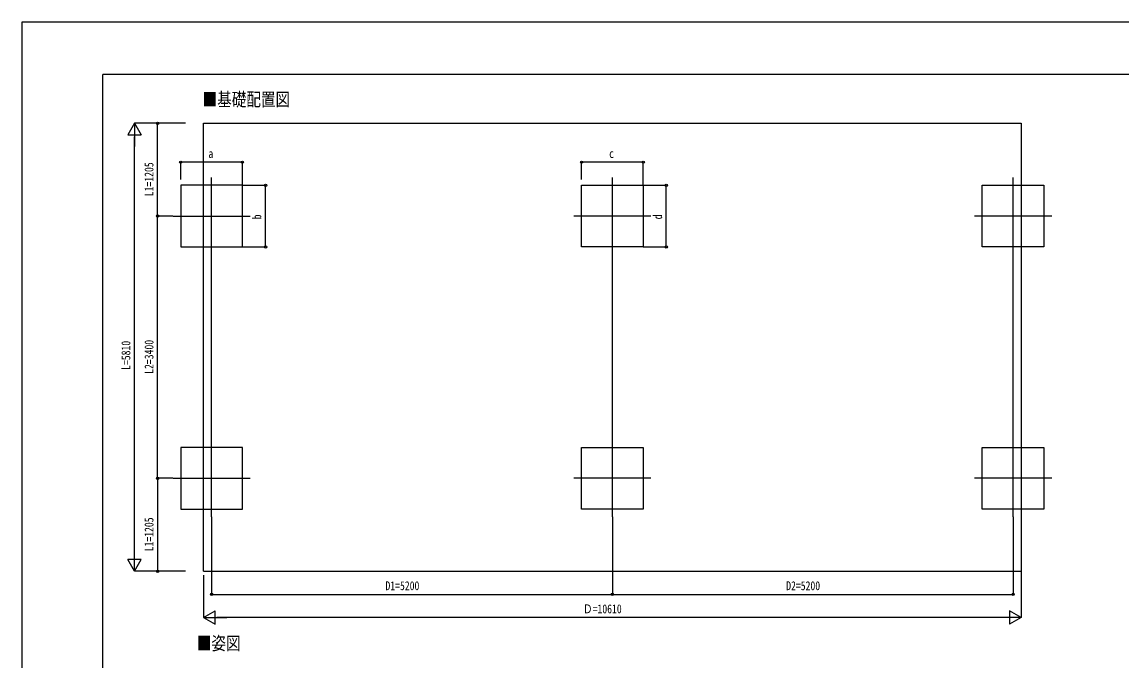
# Model space of a CAD drawing. Units: millimetres, scale not verified. Extents: x -14718 to 14718, y -10396 to 10396.
# Drawn here: x -14718 to -445, y 2110 to 10396 of the extents above; entities that cross this region are included whole.
import ezdxf
from ezdxf.enums import TextEntityAlignment as Align

# ---------------------------------------------------------------- set-up
doc = ezdxf.new("R2010")
doc.units = ezdxf.units.MM
doc.header["$LTSCALE"] = 50
for name, color, linetype in [('0-2_USER1', 3, 'Continuous'), ('0-3_YKK_12', 2, 'Continuous'), ('0-4_YKK_A1', 4, 'Continuous'), ('0-5_YKK_D', 6, 'Continuous'), ('0-6_YKK_ZWAK', 7, 'Continuous')]:
    doc.layers.add(name, color=color, linetype=linetype)
doc.styles.add('ＭＳ ゴシック', font='')
doc.styles.get('ＭＳ ゴシック').set_extended_font_data('MS Gothic')

msp = doc.modelspace()

# ---------------------------------------------------------------- linework, layer by layer
at = {"layer": '0-3_YKK_12'}
for p, q in [((-12257.43, 3978.7), (-12257.43, 8378.9)), ((-7057.43, 3978.7), (-7057.43, 8378.9)), ((-1857.43, 3978.7), (-1857.43, 8378.9)), ((-12757.43, 7878.7), (-11757.43, 7878.7)), ((-6557.43, 7877.86), (-7557.43, 7877.86)), ((-1357.43, 7877.86), (-2357.43, 7877.86)), ((-12757.43, 4478.7), (-11757.43, 4478.7)), ((-6557.43, 4478.7), (-7557.43, 4478.7)), ((-1357.43, 4478.7), (-2357.43, 4478.7))]:
    msp.add_line(p, q, dxfattribs=at)
at = {"layer": '0-4_YKK_A1'}
for p, q in [((-12362.43, 3273.7), (-12362.43, 9083.7)), ((-12362.43, 9083.7), (-1752.43, 9083.7)), ((-1752.43, 9083.7), (-1752.43, 3273.7)), ((-12362.43, 3273.7), (-1752.43, 3273.7))]:
    msp.add_line(p, q, dxfattribs=at)
for points in [[(-11857.43, 7478.7), (-11857.43, 8278.7), (-12657.43, 8278.7), (-12657.43, 7478.7)], [(-7457.43, 7478.7), (-7457.43, 8278.7), (-6657.43, 8278.7), (-6657.43, 7478.7)], [(-2257.43, 7478.7), (-2257.43, 8278.7), (-1457.43, 8278.7), (-1457.43, 7478.7)], [(-11857.43, 4078.7), (-11857.43, 4878.7), (-12657.43, 4878.7), (-12657.43, 4078.7)], [(-7457.43, 4078.7), (-7457.43, 4878.7), (-6657.43, 4878.7), (-6657.43, 4078.7)], [(-2257.43, 4078.7), (-2257.43, 4878.7), (-1457.43, 4878.7), (-1457.43, 4078.7)]]:
    msp.add_lwpolyline(points, close=True, dxfattribs=at)
at = {"layer": '0-5_YKK_D'}
for p, q in [((-13257.43, 9083.7), (-13344.93, 8932.15)), ((-12594.19, 9083.7), (-13258.43, 9083.7)), ((-13257.43, 9083.7), (-13169.93, 8932.15)), ((-13257.43, 9083.7), (-13257.43, 8780.59)), ((-12594.19, 9083.7), (-12958.43, 9083.7)), ((-12957.43, 7878.7), (-12957.43, 9083.7)), ((-13344.93, 8932.15), (-13169.93, 8932.15)), ((-13257.43, 3448.7), (-13257.43, 8908.7)), ((-12657.43, 8354.06), (-12657.43, 8579.7)), ((-11857.43, 8578.7), (-12657.43, 8578.7)), ((-11857.43, 8279.7), (-11857.43, 8579.7)), ((-7457.43, 8354.06), (-7457.43, 8579.7)), ((-6657.43, 8578.7), (-7457.43, 8578.7)), ((-6657.43, 8279.7), (-6657.43, 8579.7)), ((-11856.43, 8279.7), (-11556.43, 8279.7)), ((-11557.43, 7478.7), (-11557.43, 8279.7)), ((-6656.43, 8279.7), (-6356.43, 8279.7)), ((-6357.43, 7478.7), (-6357.43, 8279.7)), ((-12758.43, 7878.7), (-12958.43, 7878.7)), ((-12758.43, 7878.7), (-12958.43, 7878.7)), ((-12957.43, 4478.7), (-12957.43, 7878.7)), ((-11856.43, 7478.7), (-11556.43, 7478.7)), ((-6656.43, 7478.7), (-6356.43, 7478.7)), ((-12758.43, 4478.7), (-12958.43, 4478.7)), ((-12758.43, 4478.7), (-12958.43, 4478.7)), ((-12957.43, 4478.7), (-12957.43, 3273.7)), ((-12257.43, 3977.7), (-12257.43, 2972.7)), ((-7057.43, 3977.7), (-7057.43, 2972.7)), ((-7057.43, 3977.7), (-7057.43, 2972.7)), ((-1857.43, 3977.7), (-1857.43, 2972.7)), ((-13257.43, 3273.7), (-13257.43, 3576.81)), ((-13257.43, 3273.7), (-13344.93, 3425.25)), ((-13169.93, 3425.25), (-13344.93, 3425.25)), ((-13257.43, 3273.7), (-13169.93, 3425.25)), ((-12594.19, 3273.7), (-13258.43, 3273.7)), ((-12595.19, 3273.7), (-12958.43, 3273.7)), ((-12362.43, 3223.7), (-12362.43, 2672.7)), ((-1752.43, 3272.7), (-1752.43, 2672.7)), ((-12257.43, 2973.7), (-7057.43, 2973.7)), ((-7057.43, 2973.7), (-1857.43, 2973.7)), ((-12362.43, 2673.7), (-12210.88, 2761.2)), ((-12210.88, 2586.2), (-12210.88, 2761.2)), ((-1752.43, 2673.7), (-1903.99, 2761.2)), ((-1903.99, 2761.2), (-1903.99, 2586.2)), ((-12362.43, 2673.7), (-12210.88, 2586.2)), ((-12362.43, 2673.7), (-12059.32, 2673.7)), ((-1927.43, 2673.7), (-12187.43, 2673.7)), ((-1752.43, 2673.7), (-2055.54, 2673.7)), ((-1752.43, 2673.7), (-1903.99, 2586.2))]:
    msp.add_line(p, q, dxfattribs=at)
for centre in [(-12957.43, 9083.7), (-12657.43, 8578.7), (-11857.43, 8578.7), (-7457.43, 8578.7), (-6657.43, 8578.7), (-11557.43, 8279.7), (-6357.43, 8279.7), (-12957.43, 7878.7), (-12957.43, 7878.7), (-11557.43, 7478.7), (-6357.43, 7478.7), (-12957.43, 4478.7), (-12957.43, 4478.7), (-12957.43, 3273.7), (-12257.43, 2973.7), (-7057.43, 2973.7), (-7057.43, 2973.7), (-1857.43, 2973.7)]:
    msp.add_circle(centre, 14.88, dxfattribs=at)
at = {"layer": '0-6_YKK_ZWAK'}
for p in [(13632.57, 9713.7), (-13667.43, -8836.3)]:
    msp.add_line(p, (-13667.43, 9713.7), dxfattribs=at)
msp.add_lwpolyline([(-14717.5, -10393.8), (14717.5, -10393.8), (14717.5, 10396.2), (-14717.5, 10396.2)], close=True, dxfattribs=at)

# ---------------------------------------------------------------- texts
at = {"layer": '0-2_USER1', "style": 'ＭＳ ゴシック', "width": 0.8}
for s, p in [('■基礎配置図', (-12373.71, 9253.9)), ('■姿図', (-12448.71, 2200.9))]:
    msp.add_text(s, height=173.2, dxfattribs=at).set_placement(p, align=Align.BOTTOM_LEFT)
at = {"layer": '0-5_YKK_D', "style": 'ＭＳ ゴシック', "width": 0.8}
for s, p in [('a', (-12299.43, 8598.7)), ('c', (-7099.43, 8598.7)), ('D1=5200', (-10001.83, 2993.7)), ('D2=5200', (-4801.83, 2993.7)), ('Ｄ=10610', (-7439.63, 2693.7))]:
    msp.add_text(s, height=115.5, dxfattribs=at).set_placement(p, align=Align.BOTTOM_LEFT)
for s, p in [('L1=1205', (-12977.43, 8136.8)), ('b', (-11577.43, 7837.2)), ('d', (-6377.43, 7837.2)), ('L=5810', (-13277.43, 5884.7)), ('L2=3400', (-12977.43, 5834.3)), ('L1=1205', (-12977.43, 3531.8))]:
    msp.add_text(s, height=115.5, rotation=90, dxfattribs=at).set_placement(p, align=Align.BOTTOM_LEFT)

doc.saveas('drawing.dxf')
